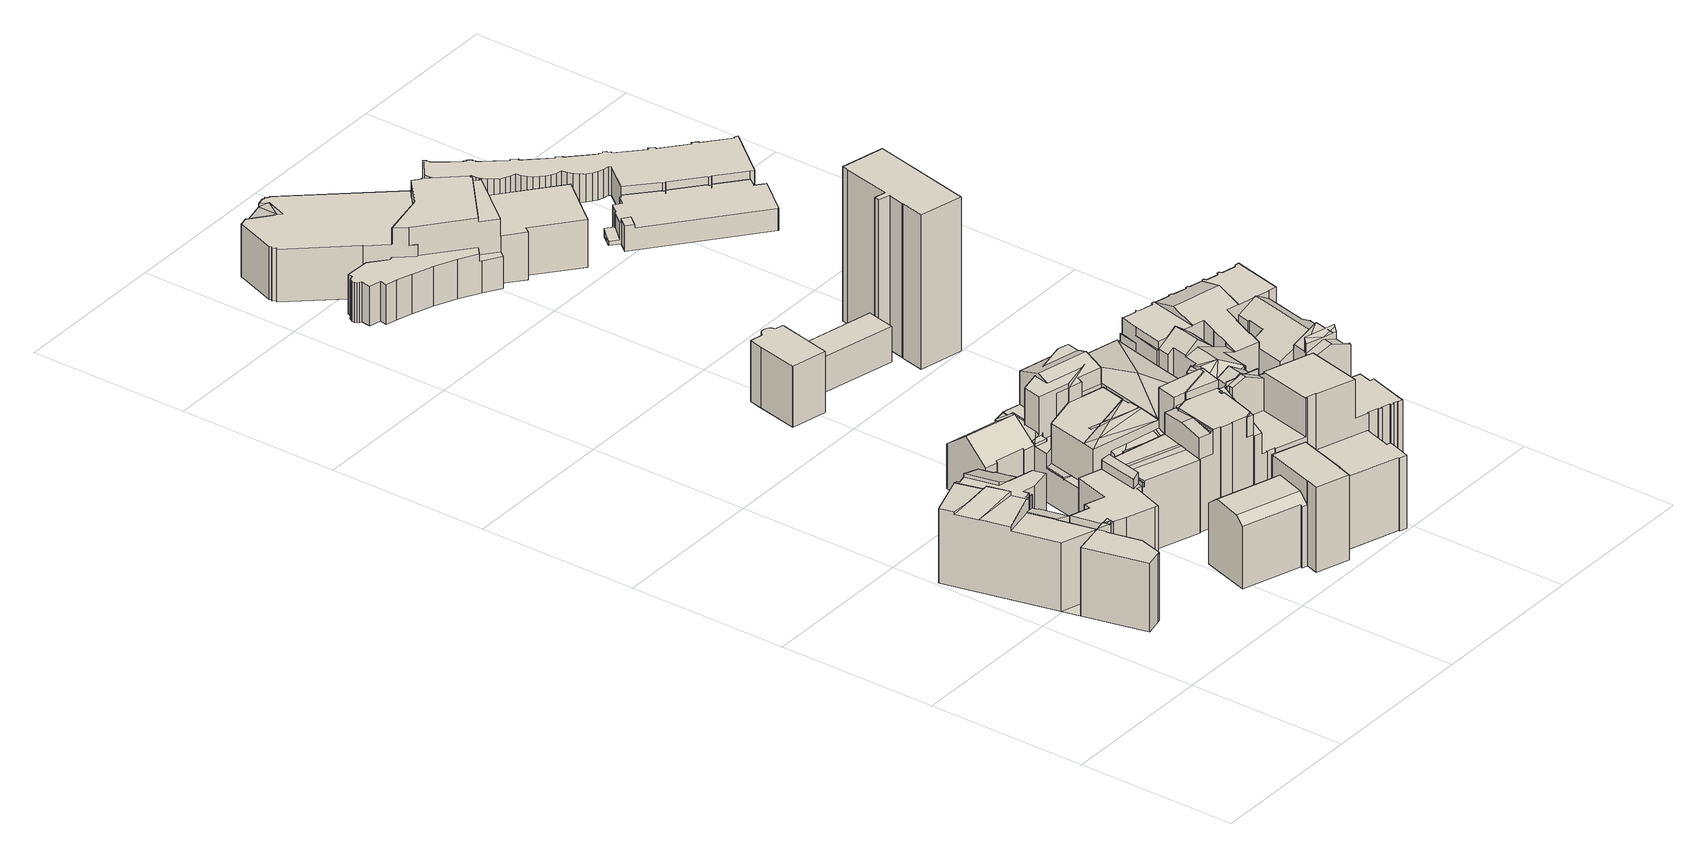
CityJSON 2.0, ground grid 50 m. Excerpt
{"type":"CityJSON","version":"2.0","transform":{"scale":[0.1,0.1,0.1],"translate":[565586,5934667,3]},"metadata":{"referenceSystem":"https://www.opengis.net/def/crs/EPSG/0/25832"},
"CityObjects":{
"building1":{"type":"Building","attributes":{"Gemeindeschluessel":"02000000","Geometrietyp2DReferenz":"3000","measuredHeight":33.61,"function":"31001_2020","roofType":"1000","storeysAboveGround":7},"address":[{"Country":"Germany","Locality":"Hamburg","ThoroughfareName":"Fehlandtstraße 42"}],"geometry":[{"type":"Solid","lod":"2","boundaries":[[[[0,1,2,3,4]],[[5,6,7,8,9]],[[10,11,12,13,14,15,16,17]],[[18,19,20]],[[21,22,23,24,25,26,27]],[[28,29,30]],[[31,32,33]],[[34,35,36]],[[37,34,36]],[[38,34,37]],[[39,40,34,38]],[[41,42,43,44,45,46]],[[44,47,45]],[[48,49,50,42,51]],[[52,53,54,55,56,57]],[[58,59,60,61]],[[62,63,64]],[[65,62,64]],[[62,66,67,63]],[[68,69,70,71,72,73]],[[74,75,76,66,62]],[[65,74,62]],[[77,78,79,80]],[[81,82,83]],[[84,85,86,87,88]],[[89,90,91]],[[92,93,94]],[[95,96,97,98]],[[99,100,101,102]],[[99,103,104,100]],[[105,106,107,108,109,110,111,109,112,113]],[[107,114,115,116,117,118]],[[119,120,121,122,123,124]],[[1,0,125]],[[1,126,2]],[[7,127,8]],[[128,9,8]],[[108,129,16,109]],[[109,16,130,110]],[[111,17,16,109]],[[109,16,15,112]],[[112,15,14,131]],[[131,14,13,132]],[[132,13,12,133]],[[133,12,11,134]],[[134,11,10,135]],[[135,10,17,111]],[[136,137,138,139]],[[19,140,141,20]],[[18,142,140,19]],[[30,143,144,28]],[[145,146,147,148]],[[148,147,149,150]],[[151,152,153,154]],[[154,153,155,156]],[[157,25,24,158]],[[158,24,23,118]],[[118,23,22,107]],[[107,22,21,129,108]],[[129,21,27,159]],[[160,161,162]],[[160,163,164]],[[29,165,143,30]],[[166,167,114,107]],[[166,107,106,168]],[[169,170,171,172]],[[50,43,42]],[[114,167,173,115]],[[115,173,174,175]],[[41,51,42]],[[176,177,178,179]],[[180,181,182,183]],[[183,182,184,185]],[[186,57,56,187]],[[188,53,52,189]],[[190,189,52,57,186]],[[191,192,189,190]],[[193,194,195,196]],[[82,197,198,83]],[[199,59,58,200]],[[201,65,64,202]],[[203,204,205,206]],[[207,208,209,210]],[[67,211,212,63]],[[60,203,213,61]],[[80,72,71,77]],[[214,69,68,205]],[[215,76,75,216]],[[217,218,219,220]],[[221,222,223,198]],[[83,198,223,224,81]],[[91,81,224,225,89]],[[124,226,227,228]],[[228,227,229,230]],[[93,231,232,94]],[[233,234,235,236]],[[236,235,237,238]],[[238,237,239,240]],[[88,87,241,242,82]],[[81,91,90,85,84]],[[81,84,88,82]],[[102,97,96,99]],[[122,95,98,123]],[[243,104,103,244]],[[127,7,6,245,142,18,20,141,246,3,2,126]],[[247,49,48,248,165,29,28,144,146,145]],[[200,58,61,213,249,250,251,252,253,254]],[[255,201,241,87,86,101,100,104,243]],[[110,130,256,5,9,128,125,0,4,257]],[[258,259,230,229]],[[217,260,70,69,214,218]],[[261,171,170,178,177,184,182,181,191,190,186,187,262,263,174,173,167,166,168,264]],[[122,121,120,119,124,228,230,259,265,233,236,238,240,193,196,180,183,185,176,179,169,172,113,112,131,132,133,134,135,111,110,257,136,139,151,154,156,266,267,247,145,148,150,157,158,118,117,116,115,175,268,269,270,253,252,271,260,217,220,207,210,215,216,255,243,244]],[[272,138,137,246,141,140,142,245,273,149,147,146,144,143,165,248,163,160,162]],[[267,266,274,275,46,45,47]],[[169,179,178,170]],[[247,267,47,44,43,50,49]],[[269,268,263,262]],[[176,185,184,177]],[[270,269,262,187,56,55]],[[253,270,55,54,276,277,254]],[[255,216,75,74,65,201]],[[215,210,209,211,67,66,76]],[[90,89,225,226,124,123,98,97,102,101,86,85]],[[231,93,92,265,259,258]],[[122,244,103,99,96,95]],[[233,265,92,94,232,234]],[[260,271,78,77,71,70]],[[278,73,72,80,79,279]],[[271,252,251,279,79,78]],[[206,205,68,73,278,250,249]],[[208,207,220,219]],[[64,63,212,204,203,60,59,199,202]],[[193,240,239,222,221,194]],[[276,54,53,188,197,82,242]],[[180,196,195,192,191,181]],[[268,175,174,263]],[[113,172,171,261,40,39]],[[261,264,35,34,40]],[[105,113,39,38,33,32]],[[31,33,38,37,36]],[[32,31,36,35,264,168,106,105]],[[248,48,51,41,46,275,164,163]],[[280,272,162,161]],[[274,266,156,155]],[[157,150,149,273,26,25]],[[151,139,138,272,280,152]],[[256,159,27,26,273,245,6,5]],[[136,257,4,3,246,137]],[[258,229,227,226,225,224,223,222,239,237,235,234,232,231]],[[278,279,251,250]],[[206,249,213,203]],[[208,219,218,214,205,204,212,211,209]],[[200,254,277,202,199]],[[276,242,241,201,202,277]],[[195,194,221,198,197,188,189,192]],[[274,155,153,152,280,161,160,164,275]],[[256,130,16,129,159]],[[125,128,8,127,126,1]]]]}]},
"building2":{"type":"Building","attributes":{"Gemeindeschluessel":"02100108","Geometrietyp2DReferenz":"3000","measuredHeight":20.36,"function":"31001_2010","roofType":"3100","storeysAboveGround":3},"address":[{"Country":"Germany","Locality":"Hamburg","ThoroughfareName":"Esplanade","ThoroughfareNumber":"15"}],"geometry":[{"type":"Solid","lod":"2","boundaries":[[[[281,282,283,284,285,286,287,288]],[[286,289,290,287]],[[291,285,284,292]],[[292,284,283,293]],[[293,283,282,294]],[[294,282,281,295]],[[295,281,288,296]],[[297,290,289,298]],[[298,289,286,285,291]],[[296,288,287,290,297]],[[296,297,298,291,292,293,294,295]]]]}]},
"building3":{"type":"Building","attributes":{"Gemeindeschluessel":"02100108","Geometrietyp2DReferenz":"3000","measuredHeight":17.46,"function":"31001_2010","roofType":"3200","storeysAboveGround":3},"address":[{"Country":"Germany","Locality":"Hamburg","ThoroughfareName":"Esplanade","ThoroughfareNumber":"14"}],"geometry":[{"type":"Solid","lod":"2","boundaries":[[[[299,300,301,302,303,304]],[[305,306,307,308,309,310,311,312,313,314]],[[315,316,317,318,319,320,321,322]],[[321,320,323,324]],[[323,325,324]],[[319,326,327,325,323,320]],[[328,329,330,331]],[[332,300,299,333]],[[334,311,310,335]],[[335,310,309,336]],[[336,309,308,337]],[[337,308,307,338]],[[338,307,306,339]],[[303,305,314,304]],[[340,318,317,341]],[[341,317,316,342]],[[312,315,322,313]],[[326,331,330,327]],[[343,329,328,344]],[[333,299,304,314,313,322,321,324,345]],[[340,341,342,334,335,336,337,338,339,346,347,348,332,333,345,343,344]],[[340,344,328,331,326,319,318]],[[343,345,324,325,327,330,329]],[[349,348,347,350]],[[334,342,316,315,312,311]],[[332,348,349,301,300]],[[347,346,303,302,350]],[[346,339,306,305,303]],[[349,350,302,301]]]]}]},
"building4":{"type":"Building","attributes":{"Gemeindeschluessel":"02100108","Geometrietyp2DReferenz":"3000","measuredHeight":27.05,"function":"31001_2010","roofType":"1000","storeysAboveGround":6},"address":[{"Country":"Germany","Locality":"Hamburg","ThoroughfareName":"Fehlandtstraße","ThoroughfareNumber":"3"}],"geometry":[{"type":"Solid","lod":"2","boundaries":[[[[351,352,353,354,355,356]],[[354,357,358,355]],[[357,359,360,358]],[[361,362,363,364,365,366,367,368,369]],[[370,352,351,371]],[[371,351,356,372]],[[373,374,375,376]],[[364,377,378,365]],[[379,363,362,380]],[[380,362,361,381]],[[382,369,368,383]],[[383,368,367,384]],[[384,367,366,385]],[[382,383,384,385,386,373,376,387,370,371,372,388,379,380,381]],[[388,372,356,355,358,360]],[[379,388,360,359,389,377,364,363]],[[389,359,357,354,353,390]],[[382,381,361,369]],[[386,385,366,365,378,391]],[[374,373,386,391]],[[392,387,376,375]],[[370,387,392,390,353,352]],[[392,375,374,391,378,377,389,390]]]]}]},
"building5":{"type":"Building","attributes":{"Gemeindeschluessel":"02000000","Geometrietyp2DReferenz":"3000","measuredHeight":30.71,"function":"31001_2071","roofType":"3100","storeysAboveGround":8},"address":[{"Country":"Germany","Locality":"Hamburg","ThoroughfareName":"Esplanade 12"}],"geometry":[{"type":"Solid","lod":"2","boundaries":[[[[393,394,395,396,397]],[[398,396,395,399,400,401,402,403]],[[393,397,180,196]],[[404,405,406,407]],[[405,408,406]],[[405,409,410,408]],[[410,411,412,413,408]],[[414,415,405,404]],[[414,404,416]],[[417,418,409,405]],[[415,419,420,417,405]],[[416,404,421]],[[193,394,393,196]],[[407,402,401,404]],[[404,401,400,421]],[[220,422,423,411,207]],[[411,423,424,412]],[[215,420,419,216]],[[425,426,271,427,413,412,424]],[[428,403,402,407,406,408,413,427]],[[217,220,207,210,215,216,429,430,193,196,180,431,428,427,271,260]],[[398,403,428,431]],[[210,207,411,410,409,418]],[[429,216,419,415,414,416]],[[397,396,398,431,180]],[[217,260,432,433,434]],[[215,210,418,417,420]],[[432,260,271,426]],[[422,220,217,434]],[[430,429,416,421,400,399]],[[193,430,399,395,394]],[[433,432,426,425]],[[433,425,424,423,422,434]]]]}]},
"building6":{"type":"Building","attributes":{"Gemeindeschluessel":"02100108","Geometrietyp2DReferenz":"3000","measuredHeight":33.41,"function":"31001_2070","roofType":"1000","storeysAboveGround":6},"address":[{"Country":"Germany","Locality":"Hamburg","ThoroughfareName":"Fehlandtstraße","ThoroughfareNumber":"26"}],"geometry":[{"type":"Solid","lod":"2","boundaries":[[[[435,436,437,438,439]],[[437,440,441,442,443,444,438]],[[436,445,446,447,448,449,450,451,452,453,454,455,456,457,458,440]],[[459,460,461,462]],[[463,464,465,466]],[[430,444,443,429]],[[466,442,441,463]],[[435,445,436]],[[120,455,454,119]],[[119,454,453,228]],[[228,453,452,230]],[[230,452,451,259]],[[259,451,450,265]],[[265,450,449,233]],[[233,449,448,236]],[[236,448,447,238]],[[238,447,446,240]],[[457,459,462,458]],[[243,467,468,244]],[[244,468,469,121]],[[120,119,228,230,259,265,233,236,238,240,193,430,429,255,243,244,121]],[[470,456,455,120,121,469]],[[243,255,465,464,461,460,471,467]],[[471,460,459,457,456,470]],[[441,440,458,462,461,464,463]],[[255,429,443,442,466,465]],[[193,240,446,445,435,439]],[[436,440,437]],[[430,193,439,438,444]],[[471,470,469,468,467]]]]}]},
"building7":{"type":"Building","attributes":{"Gemeindeschluessel":"02100108","Geometrietyp2DReferenz":"3000","measuredHeight":19.35,"function":"31001_2010","roofType":"1000","storeysAboveGround":4},"address":[{"Country":"Germany","Locality":"Hamburg","ThoroughfareName":"Esplanade","ThoroughfareNumber":"37"}],"geometry":[{"type":"Solid","lod":"2","boundaries":[[[[472,473,474,475,476,477,478,479,480,481,482,483,484,485,486,487,488,489,490]],[[491,492,493,494,495,496,497,498,499,500,501,502,503,504,505,506,507,508,509]],[[508,473,472,509]],[[491,490,489,492]],[[492,489,488,493]],[[493,488,487,494]],[[494,487,486,495]],[[495,486,485,496]],[[496,485,484,497]],[[497,484,483,498]],[[498,483,482,499]],[[499,482,481,500]],[[500,481,480,501]],[[501,480,479,502]],[[502,479,478,503]],[[503,478,477,504]],[[504,477,476,505]],[[505,476,475,506]],[[506,475,474,507]],[[507,474,473,508]],[[491,509,472,490]]]]}]},
"building8":{"type":"Building","attributes":{"Gemeindeschluessel":"02100108","Geometrietyp2DReferenz":"3000","measuredHeight":25.97,"function":"31001_2070","roofType":"3500","storeysAboveGround":8},"address":[{"Country":"Germany","Locality":"Hamburg","ThoroughfareName":"Esplanade","ThoroughfareNumber":"11"}],"geometry":[{"type":"Solid","lod":"2","boundaries":[[[[510,511,512,513,514]],[[512,515,516]],[[517,515,512,511]],[[518,510,514,519]],[[520,517,511,510,518]],[[520,518,519,521,522,523]],[[524,521,519,514,513]],[[525,522,521,524]],[[516,515,523,522,525]],[[520,523,515,517]],[[516,525,524,513,512]]]]}]},
"building9":{"type":"Building","attributes":{"Gemeindeschluessel":"02100108","Geometrietyp2DReferenz":"3000","measuredHeight":11.26,"function":"31001_2010","roofType":"1000","storeysAboveGround":3},"address":[{"Country":"Germany","Locality":"Hamburg","ThoroughfareName":"Esplanade"}],"geometry":[{"type":"Solid","lod":"2","boundaries":[[[[526,527,528,529,530,531]],[[532,533,534,535,536,537]],[[534,529,528,535]],[[535,528,527,536]],[[536,527,526,537]],[[532,531,530,533]],[[533,530,529,534]],[[532,537,526,531]]]]}]},
"building10":{"type":"Building","attributes":{"name":"Euro-Business-College","Gemeindeschluessel":"02100108","Geometrietyp2DReferenz":"3000","measuredHeight":34.78,"function":"31001_2010","roofType":"3100","storeysAboveGround":5},"address":[{"Country":"Germany","Locality":"Hamburg","ThoroughfareName":"Fehlandtstraße","ThoroughfareNumber":"6"}],"geometry":[{"type":"Solid","lod":"2","boundaries":[[[[538,539,540,541]],[[541,540,542,543]],[[543,542,544,545]],[[545,544,546,547]],[[547,546,548,549]],[[549,548,550,551]],[[551,550,552,553]],[[554,555,556]],[[557,558,559,560]],[[561,562,563,564]],[[564,563,565,566]],[[566,565,567,568]],[[569,570,571,572,573,92,574]],[[575,576,577,578,579,580,581]],[[579,582,583,584,585,586,587,588,589,590]],[[591,592,593]],[[588,594,595,596,597,598,599]],[[600,601,592]],[[591,602,600,592]],[[600,603,604,605,601]],[[606,607,583,578,577]],[[608,609,610]],[[586,611,612,613,614,595,594]],[[615,616,617,618,619,620,621,622,623,624,625,626,627,628,629,630]],[[631,632,633]],[[634,607,635]],[[636,634,635]],[[637,638,639,640,641,642]],[[643,644,645]],[[643,646,647,648,644]],[[649,650,651,652,653]],[[651,654,652]],[[651,655,656,657,658,659,654]],[[660,661,662,663,638,637]],[[664,646,643]],[[650,655,651]],[[665,666,667,668]],[[669,670,671,672]],[[560,673,674,675,557]],[[676,574,92,677]],[[677,92,573,678]],[[678,573,572,679]],[[679,572,571,680]],[[681,570,569,682]],[[683,684,685,686]],[[687,688,689,690]],[[592,691,593]],[[692,575,581,693]],[[599,589,588]],[[586,585,611]],[[607,584,583]],[[579,590,580]],[[694,598,597,695]],[[604,696,605]],[[697,608,610,698]],[[699,627,626,700]],[[700,626,625,701]],[[701,625,624,702]],[[702,624,623,703]],[[703,623,622,704]],[[704,622,621,705]],[[615,630,706]],[[707,708,709,710]],[[710,709,711,712]],[[712,711,713,714]],[[715,716,717,718]],[[613,719,614]],[[720,633,632,721]],[[667,722,723,668]],[[724,607,634,725]],[[725,634,636,726]],[[727,642,728,729,730]],[[731,732,733,734]],[[734,733,735,736]],[[736,735,737,738]],[[738,737,739,740]],[[740,739,741,742]],[[742,741,743,744]],[[744,743,745,746]],[[747,748,749,750]],[[750,749,751,752]],[[752,751,753,754]],[[754,753,755,756]],[[756,755,757,758]],[[758,757,759,760]],[[760,759,761,762]],[[763,727,642,641,764]],[[653,648,647,649]],[[765,659,658]],[[675,661,660,558,557]],[[669,766,767,670]],[[768,769,770,771]],[[771,770,539,538]],[[772,773,774,775]],[[776,777,778,779]],[[780,781,782,783]],[[784,785,786,787]],[[665,788,789,666]],[[671,790,791,672]],[[792,793,794,795]],[[796,797,798,799]],[[800,801,799,802]],[[803,804,805,806]],[[807,674,673,808]],[[809,810,811,812]],[[813,814,815,816]],[[817,765,658,818,819,820,821,822,823,767,766,824,825,826,827,828,796,799,801]],[[656,829,830,831,811,810,832,833,834,835,836,837,554,556,822,821,820,819,818]],[[838,839,840,841,842,843,844,845,846,847,848]],[[849,850,746,745,730,729,851,708,707]],[[852,853,854,855,856,857,555,554,837,836,835]],[[646,664,663,662,858,859,860,861,862,863,864,865,830,829,656,655,650,649,647]],[[640,639,645,644,648,653,652,654,659,765,866,867,868,869,870,871,872]],[[873,874,875,696,604,603,838,848,876,877,878,879,880,881,882]],[[725,726,883,763,764,884,885,886,887,800,802,888,715,718,778,777,889,724]],[[816,890,856,855,854,853,852,891,892,893,809,812,894,865,864,863,862,861,860,859,858,895,807,808,896,897,898,803,806,899,561,564,566,568,900,731,734,736,738,740,742,744,746,850,849,707,710,712,714,901,687,690,902,683,686,903,676,677,678,679,680,904,905,906,907,908,692,693,909,910,694,695,911,912,913,914,915,916,917,881,880,879,878,877,876,848,847,846,845,844,918,919,772,775,920,921,922,923,699,700,701,702,703,704,705,924,925,926,747,750,752,754,756,758,760,762,927,928,768,771,538,541,543,545,547,549,551,553,929,813],[930,931,792,795,932,933,934,935,936,937],[938,939,940,941,942,943,944,872,871,870,869,868,867,866],[945,946,947,948,949,950,951,784,787],[952,953,954,955,956,957,776,779]],[[958,614,719,959,960,600,602,961]],[[962,963,697,698,720,721,964,965,774,773]],[[713,711,709,708,851,729,728,966,967,968,969]],[[960,717,716,780,783,970,971,972,973,600]],[[789,788,786,785,782,781,798,797,794,793,791,790,974,975,976,977,978,979]],[[977,976,975,980,981,761,759,757,755,753,751,749,748,982,983,984,978]],[[888,802,799,798,781,780,716,715]],[[745,743,741,739,737,735,733,732,985,567,565,563,562,986,805,804,987,988,559,558,989,727,730]],[[914,913,912,602,591,593,691,990,915]],[[581,580,590,589,599,598,694,910,909,693]],[[597,596,961,602,912,911,695]],[[919,918,844,843,991,963,962,773,772]],[[967,966,728,642,727,763,883,726,636,635,968]],[[953,952,779,778,718,717,960,959,954]],[[949,948,947,992,993,971]],[[970,783,782,785,784,951,950,949,971]],[[946,945,787,786,788,665,668,723,992,947]],[[981,980,994,769,768,928,927,762,761]],[[640,872,944,943,942,885,884,764,641]],[[939,938,866,765,817,801,800,887,940]],[[797,796,828,827,934,933,932,795,794]],[[827,826,825,824,937,936,935,934]],[[931,930,937,824,766,669,672,791,793,792]],[[809,893,892,833,832,810]],[[942,941,940,887,886,885]],[[774,965,964,921,920,775]],[[834,833,892,891,852,835]],[[894,812,811,831,830,865]],[[899,806,805,986,562,561]],[[987,804,803,898,897,988]],[[897,896,808,673,560,559,988]],[[890,816,815,995,857,856]],[[996,814,813,929,553,552]],[[822,556,997,823]],[[661,675,674,807,895,858,662]],[[670,767,823,998,974,790,671]],[[974,998,999,994,980,975]],[[657,656,818,658]],[[638,663,664,643,645,639]],[[989,558,660,637,642,727]],[[900,568,567,985,732,731]],[[982,748,747,926,925,983]],[[979,978,984,620,619,618]],[[922,921,964,721,632]],[[969,968,635,607,606,1000,1001]],[[666,789,979,618,617,722,667]],[[620,984,983,925,924,705,621]],[[627,699,923,922,632,631,628]],[[611,889,777,776,957,956,612]],[[956,955,954,959,719,613,612]],[[972,971,1002,841,840]],[[610,609,629,628,631,633,720,698]],[[1003,617,616,615]],[[991,706,630,629,609,608,697,963]],[[601,605,1004,592]],[[587,586,594,588]],[[595,614,958,961,596]],[[607,724,889,611,585,584]],[[1005,1000,606,577,576,1006]],[[578,583,582,579]],[[1007,1008,882,881,917,916]],[[990,1007,916,915]],[[901,714,713,969,1001,688,687]],[[1009,1006,576,575,692,908,907]],[[902,690,689,1010,684,683]],[[1011,1009,907,906,905,1012]],[[903,686,685,682,569,574,676]],[[570,681,1012,905,904,680,571]],[[823,997,556,555,857,995,815,814,996,552,550,548,546,544,542,540,539,770,769,994,999,998]],[[971,993,992,723,722,617,1003,1013,1002]],[[843,842,841,1002,1013,1003,615,706,991]],[[600,973,972,840,839,838,603]],[[1004,605,696,875,874]],[[1004,874,873,882,1008,1007,990]],[[691,592,1004,990]],[[685,684,1010,689,688,1001,1000,1005,1006,1009,1011,1012,681,682]]]]}]},
"building11":{"type":"Building","attributes":{"Gemeindeschluessel":"02100108","Geometrietyp2DReferenz":"3000","measuredHeight":21.91,"function":"31001_2090","roofType":"1000","storeysAboveGround":3},"address":[{"Country":"Germany","Locality":"Hamburg","ThoroughfareName":"Dammtordamm","ThoroughfareNumber":"1"}],"geometry":[{"type":"Solid","lod":"2","boundaries":[[[[1014,1015,1016]],[[1017,1018,1014]],[[1019,1020,1021]],[[1022,1023,1024,1025,1026,1027]],[[1028,1029,1030,1031,1032]],[[1033,1034,1035,1036]],[[1037,1038,1039,1040]],[[1040,1039,1041,1042]],[[1042,1041,1043,1044]],[[1016,1045,1014]],[[1046,1047,1048,1049]],[[1049,1048,1038,1037]],[[1050,1051,1052,1053]],[[1053,1052,1054,1055]],[[1055,1054,1056,1057]],[[1057,1056,1058,1059]],[[1059,1058,1060,1061]],[[1032,1062,1063,1028]],[[1064,1065,1066,1067]],[[1067,1066,1068,1069]],[[1069,1068,1070,1071]],[[1071,1070,1051,1050]],[[1072,1073,1074,1075]],[[1075,1074,1076,1077]],[[1077,1076,1078,1079]],[[1079,1078,1080,1081]],[[1082,1018,1083]],[[1083,1018,1017,1084]],[[1084,1017,1014]],[[1082,1085,1086]],[[1087,1088,1089,1090]],[[1090,1089,1091,1092]],[[1092,1091,1093,1094]],[[1094,1093,1095,1096]],[[1097,1098,1099,1100]],[[1028,1063,1101,1029]],[[1102,1103,1104,1105]],[[1106,1020,1019,1107]],[[1026,1108,1109,1027]],[[1105,1104,1110,1111]],[[1036,1024,1023,1112,1033]],[[1112,1023,1022,1113]],[[1033,1112,1114,1034]],[[1115,1116,1117,1118]],[[1118,1117,1119,1120]],[[1120,1119,1121,1122]],[[1122,1121,1123,1124]],[[1125,1126,1127,1128]],[[1128,1127,1129,1130]],[[1130,1129,1131,1132]],[[1132,1131,1133,1134]],[[1109,1108,1135,1136,1137,1138,1110,1104,1103,1139]],[[1140,1133,1131,1129,1127,1126,1123,1121,1119,1117,1116,1141]],[[1044,1043,1045,1016,1015,1086,1085,1142,1143]],[[1144,1145,1113,1022,1027,1109,1139,1021,1020,1106,1146,1147]],[[1148,1149,1102,1105,1111,1095,1093,1091,1089,1088,1142,1085,1082,1083,1084,1014,1045,1043,1041,1039,1038,1048,1047]],[[1150,1151,1152,1153,1154,1155,1097,1100,1072,1075,1077,1079,1081,1064,1067,1069,1071,1050,1053,1055,1057,1059,1061,1156,1157,1046,1049,1037,1040,1042,1044,1143,1087,1090,1092,1094,1096,1158,1159,1115,1118,1120,1122,1124,1125,1128,1130,1132,1134,1160,1161,1162,1163]],[[1080,1078,1076,1074,1073,1099,1098,1164,1146,1106,1107,1101,1063,1062,1060,1058,1056,1054,1052,1051,1070,1068,1066,1065]],[[1165,1166,1144,1147,1167]],[[1168,1169,1170,1171,1114,1112,1113,1145,1172]],[[1158,1096,1095,1111]],[[1101,1107,1019,1021,1139,1103,1102,1149,1030,1029]],[[1165,1167,1164,1098,1097,1155]],[[1140,1141,1137,1136]],[[1160,1134,1133,1140,1136,1135]],[[1115,1159,1138,1137,1141,1116]],[[1171,1170,1150,1163]],[[1114,1171,1163,1162,1035,1034]],[[1125,1124,1123,1126]],[[1154,1153,1172,1145,1144,1166]],[[1168,1172,1153,1152]],[[1169,1168,1152,1151]],[[1170,1169,1151,1150]],[[1162,1161,1025,1024,1036,1035]],[[1166,1165,1155,1154]],[[1161,1160,1135,1108,1026,1025]],[[1167,1147,1146,1164]],[[1087,1143,1142,1088]],[[1157,1156,1031,1030,1149,1148]],[[1159,1158,1111,1110,1138]],[[1099,1073,1072,1100]],[[1080,1065,1064,1081]],[[1156,1061,1060,1062,1032,1031]],[[1046,1157,1148,1047]],[[1018,1082,1086,1015,1014]]]]}]},
"building12":{"type":"Building","attributes":{"Gemeindeschluessel":"02100108","Geometrietyp2DReferenz":"3000","measuredHeight":49,"function":"31001_2010","roofType":"1000","storeysAboveGround":14},"address":[{"Country":"Germany","Locality":"Hamburg","ThoroughfareName":"Esplanade","ThoroughfareNumber":"39"}],"geometry":[{"type":"Solid","lod":"2","boundaries":[[[[1173,1174,1175,1176]],[[1176,1175,1177,1178]],[[1179,1180,1174,1173]],[[1181,1182,1183,1184]],[[1184,1183,1185,1186]],[[1187,1188,1189,1190]],[[1186,1185,1180,1179]],[[1191,1177,1175,1174,1180,1185,1183,1182,1192,1189,1188]],[[1193,1187,1190,1194,1181,1184,1186,1179,1173,1176,1178]],[[1187,1193,1191,1188]],[[1181,1194,1192,1182]],[[1194,1190,1189,1192]],[[1193,1178,1177,1191]]]]}]},
"building13":{"type":"Building","attributes":{"Gemeindeschluessel":"02100108","Geometrietyp2DReferenz":"3000","measuredHeight":8.14,"function":"31001_2420","roofType":"1000","storeysAboveGround":1},"address":[{"Country":"Germany","Locality":"Hamburg","ThoroughfareName":"Dammtordamm","ThoroughfareNumber":"1a"}],"geometry":[{"type":"Solid","lod":"2","boundaries":[[[[1195,1196,1197,1198,1199]],[[1200,1201,1202,1203]],[[1204,1199,1198,1205]],[[1205,1198,1197,1206]],[[1207,1202,1201,1208]],[[1208,1201,1200,1209]],[[1210,1211,1212,1213]],[[1195,1214,1215,1196]],[[1216,1217,1218,1219]],[[1220,1221,1222,1223]],[[1224,1225,1226,1227]],[[1227,1226,1228,1229]],[[1229,1228,1230,1231]],[[1231,1230,1232,1233]],[[1233,1232,1234,1235]],[[1235,1234,1236,1237]],[[1237,1236,1238,1239]],[[1239,1238,1240,1241]],[[1241,1240,1242,1243]],[[1243,1242,1244,1245]],[[1245,1244,1246,1247]],[[1247,1246,1248,1249]],[[1222,1221,1248,1246,1244,1242,1240,1238,1236,1234,1232,1230,1228,1226,1225,1250,1218,1217,1251,1215,1214,1207,1208,1209,1212,1211]],[[1210,1213,1252,1253,1204,1205,1206,1254,1216,1219,1255,1224,1227,1229,1231,1233,1235,1237,1239,1241,1243,1245,1247,1249,1220,1223]],[[1210,1223,1222,1211]],[[1220,1249,1248,1221]],[[1224,1255,1250,1225]],[[1255,1219,1218,1250]],[[1216,1254,1251,1217]],[[1252,1213,1212,1209,1200,1203]],[[1253,1252,1203,1202,1207]],[[1204,1253,1207,1214,1195,1199]],[[1254,1206,1197,1196,1215,1251]]]]}]},
"building14":{"type":"Building","attributes":{"Gemeindeschluessel":"02300312","Geometrietyp2DReferenz":"3000","measuredHeight":9,"function":"31001_2050","roofType":"1000","storeysAboveGround":1},"address":[{"Country":"Germany","Locality":"Hamburg","ThoroughfareName":"Alsterglacis","ThoroughfareNumber":"20"}],"geometry":[{"type":"Solid","lod":"2","boundaries":[[[[1256,1257,1258,1259,1260,1261,1262,1263,1264,1265,1266,1267,1268,1269,1270,1271,1272,1273,1274,1275,1276,1277,1278,1279,1280,1281,1282,1283,1284,1285,1286,1287,1288,1289,1290,1291,1292,1293,1294,1295,1296,1297,1298,1299,1300,1301,1302,1303,1304,1305,1306,1307,1308,1309,1310,1311,1312,1313,1314,1315,1316,1317,1318,1319,1320,1321,1322,1323,1324,1325,1326,1327,1328,1329,1330,1331,1332,1333,1334,1335,1336,1337,1338,1339,1340,1341,1342]],[[1343,1344,1345,1346,1347,1348,1349,1350,1351,1352,1353,1354,1355,1356,1357,1358,1359,1360,1361,1362,1363,1364,1365,1366,1367,1368,1369,1370,1371,1372,1373,1374,1375,1376,1377,1378,1379,1380,1381,1382,1383,1384,1385,1386,1387,1388,1389,1390,1391,1392,1393,1394,1395,1396,1397,1398,1399,1400,1401,1402,1403,1404,1405,1406,1407,1408,1409,1410,1411,1412,1413,1414,1415,1416,1417,1418,1419,1420,1421,1422,1423,1424,1425,1426,1427,1428,1429]],[[1429,1428,1257,1256]],[[1428,1427,1258,1257]],[[1427,1426,1259,1258]],[[1426,1425,1260,1259]],[[1425,1424,1261,1260]],[[1424,1423,1262,1261]],[[1423,1422,1263,1262]],[[1422,1421,1264,1263]],[[1421,1420,1265,1264]],[[1420,1419,1266,1265]],[[1419,1418,1267,1266]],[[1418,1417,1268,1267]],[[1417,1416,1269,1268]],[[1416,1415,1270,1269]],[[1415,1414,1271,1270]],[[1414,1413,1272,1271]],[[1413,1412,1273,1272]],[[1412,1411,1274,1273]],[[1411,1410,1275,1274]],[[1410,1409,1276,1275]],[[1409,1408,1277,1276]],[[1408,1407,1278,1277]],[[1407,1406,1279,1278]],[[1406,1405,1280,1279]],[[1405,1404,1281,1280]],[[1404,1403,1282,1281]],[[1403,1402,1283,1282]],[[1402,1401,1284,1283]],[[1401,1400,1285,1284]],[[1400,1399,1286,1285]],[[1399,1398,1287,1286]],[[1398,1397,1288,1287]],[[1397,1396,1289,1288]],[[1396,1395,1290,1289]],[[1395,1394,1291,1290]],[[1394,1393,1292,1291]],[[1393,1392,1293,1292]],[[1392,1391,1294,1293]],[[1391,1390,1295,1294]],[[1390,1389,1296,1295]],[[1389,1388,1297,1296]],[[1388,1387,1298,1297]],[[1387,1386,1299,1298]],[[1386,1385,1300,1299]],[[1385,1384,1301,1300]],[[1384,1383,1302,1301]],[[1383,1382,1303,1302]],[[1382,1381,1304,1303]],[[1381,1380,1305,1304]],[[1380,1379,1306,1305]],[[1379,1378,1307,1306]],[[1378,1377,1308,1307]],[[1377,1376,1309,1308]],[[1376,1375,1310,1309]],[[1375,1374,1311,1310]],[[1374,1373,1312,1311]],[[1373,1372,1313,1312]],[[1372,1371,1314,1313]],[[1371,1370,1315,1314]],[[1370,1369,1316,1315]],[[1369,1368,1317,1316]],[[1368,1367,1318,1317]],[[1367,1366,1319,1318]],[[1366,1365,1320,1319]],[[1365,1364,1321,1320]],[[1364,1363,1322,1321]],[[1363,1362,1323,1322]],[[1362,1361,1324,1323]],[[1361,1360,1325,1324]],[[1360,1359,1326,1325]],[[1359,1358,1327,1326]],[[1358,1357,1328,1327]],[[1357,1356,1329,1328]],[[1356,1355,1330,1329]],[[1355,1354,1331,1330]],[[1354,1353,1332,1331]],[[1353,1352,1333,1332]],[[1352,1351,1334,1333]],[[1351,1350,1335,1334]],[[1350,1349,1336,1335]],[[1349,1348,1337,1336]],[[1348,1347,1338,1337]],[[1347,1346,1339,1338]],[[1346,1345,1340,1339]],[[1345,1344,1341,1340]],[[1344,1343,1342,1341]],[[1343,1429,1256,1342]]]]}]}
},
"vertices":[
[10,801,248],[51,791,257],[121,775,273],[100,866,273],[0,845,248],[47,640,243],[147,660,273],[137,705,273],[44,726,248],[27,730,243],[138,242,229],[193,254,229],[199,256,229],[219,327,229],[196,431,229],[199,432,229],[193,459,229],[93,439,229],[122,772,12],[130,773,12],[121,775,12],[167,576,231],[208,562,225],[207,564,225],[188,650,225],[183,649,226],[180,666,226],[147,660,232],[182,678,29],[219,686,29],[179,695,29],[228,466,230],[194,459,230],[233,446,230],[251,456,229],[255,471,228],[228,466,228],[231,456,229],[233,446,228],[238,444,228],[249,448,228],[279,739,36],[288,737,40],[296,735,43],[301,754,46],[266,802,37],[265,802,36],[314,812,46],[288,699,40],[288,700,40],[296,735,40],[279,739,40],[449,510,261],[476,627,261],[450,633,256],[450,632,256],[449,632,255],[420,504,255],[471,724,119],[499,730,119],[528,860,119],[500,854,119],[540,710,248],[499,730,245],[490,691,245],[714,639,245],[739,777,245],[740,778,245],[642,885,306],[778,915,306],[799,1004,306],[762,1012,306],[552,966,306],[539,908,306],[730,709,248],[740,752,246],[734,754,246],[762,1012,186],[631,1041,186],[572,1055,186],[552,966,186],[737,567,117],[700,576,117],[696,559,117],[737,567,348],[852,590,348],[856,606,348],[715,639,348],[700,576,348],[841,543,103],[852,590,103],[737,567,103],[791,379,256],[795,392,256],[770,386,256],[866,537,109],[880,596,109],[852,590,96],[841,543,96],[880,596,93],[858,606,105],[856,606,106],[852,590,93],[881,599,101],[881,600,105],[194,459,12],[228,466,12],[208,562,12],[167,576,12],[193,459,12],[80,495,12],[93,439,12],[199,432,12],[238,444,12],[272,542,12],[277,563,12],[237,576,12],[231,560,12],[207,564,12],[837,517,12],[842,533,12],[864,527,12],[866,537,12],[841,543,12],[835,518,12],[10,801,241],[121,775,285],[137,705,285],[27,730,241],[167,576,229],[80,495,229],[196,431,12],[219,327,12],[199,256,12],[193,254,12],[138,242,12],[114,869,12],[114,869,268],[116,860,268],[116,860,12],[130,773,268],[121,775,268],[122,772,268],[179,695,268],[182,678,268],[161,674,12],[161,674,268],[163,663,268],[163,663,12],[179,667,268],[179,667,12],[234,886,12],[234,886,240],[244,842,240],[244,842,12],[255,845,235],[255,845,12],[183,649,12],[188,650,12],[147,660,229],[193,759,268],[164,765,279],[164,765,268],[279,739,268],[279,739,235],[219,686,268],[208,562,226],[272,542,226],[228,466,226],[292,435,12],[292,435,226],[254,449,226],[254,449,12],[277,563,226],[285,560,226],[285,560,12],[389,399,12],[389,399,226],[380,403,226],[380,403,12],[441,489,12],[441,489,226],[442,493,226],[442,493,12],[426,499,226],[426,499,12],[420,504,226],[449,632,226],[476,627,245],[449,510,245],[449,510,226],[444,487,226],[444,487,245],[620,433,12],[620,433,245],[619,430,245],[619,430,12],[700,576,245],[696,559,245],[499,730,118],[471,724,113],[714,639,118],[490,691,118],[528,860,165],[528,860,246],[642,885,246],[642,885,165],[685,874,12],[685,874,246],[758,857,246],[758,857,12],[740,778,246],[499,730,246],[500,854,165],[778,915,246],[734,754,12],[740,752,12],[768,871,12],[768,871,246],[689,890,246],[689,890,12],[664,419,245],[664,419,322],[696,559,322],[737,567,322],[841,543,322],[835,518,322],[828,520,322],[828,520,12],[824,510,322],[824,510,12],[795,392,322],[770,386,322],[723,401,12],[723,401,322],[722,398,322],[722,398,12],[686,409,322],[686,409,12],[687,412,322],[687,412,12],[715,639,118],[700,576,113],[881,600,12],[881,599,12],[147,660,268],[100,866,268],[288,700,12],[288,699,268],[514,914,165],[514,914,173],[546,1060,173],[546,1060,12],[453,644,12],[453,644,114],[714,639,12],[47,640,229],[0,845,12],[833,507,322],[833,507,12],[799,1004,12],[249,448,226],[376,655,226],[340,542,226],[255,471,226],[791,379,12],[264,801,12],[314,812,12],[340,542,12],[376,655,12],[450,632,12],[631,1041,12],[142,866,268],[180,666,268],[264,801,235],[265,802,235],[450,633,113],[451,635,113],[539,908,185],[572,1055,185],[142,866,279],
[382,933,167],[383,937,171],[477,916,171],[476,911,167],[511,904,167],[529,982,228],[361,1020,228],[343,942,167],[546,1060,167],[379,1098,167],[511,904,25],[476,911,25],[477,916,25],[383,937,25],[382,933,25],[343,942,25],[379,1098,25],[546,1060,25],
[453,644,115],[488,633,115],[516,624,115],[547,766,115],[543,767,115],[485,786,115],[543,767,116],[547,785,116],[551,784,116],[556,808,116],[552,809,116],[566,867,116],[547,871,118],[551,892,118],[511,901,123],[485,786,123],[551,892,174],[551,892,175],[545,902,180],[555,908,185],[561,907,185],[549,926,195],[511,901,175],[511,901,174],[571,1022,195],[546,1060,175],[610,1046,175],[578,904,174],[610,1046,174],[599,899,167],[631,1041,167],[610,1046,181],[578,904,181],[488,633,20],[453,644,20],[547,871,20],[566,867,20],[552,809,20],[556,808,20],[551,784,20],[547,785,20],[555,908,20],[545,902,20],[551,892,20],[631,1041,20],[599,899,20],[546,1060,20],[543,767,20],[568,761,20],[535,618,20],[535,618,116],[568,761,116],
[656,120,201],[654,114,196],[670,109,196],[680,140,224],[481,205,224],[473,179,201],[709,229,226],[510,294,226],[721,265,196],[521,329,196],[1006,79,234],[994,83,234],[1021,167,234],[826,230,234],[777,79,234],[961,19,234],[960,14,234],[982,7,234],[991,32,234],[654,114,2],[656,120,2],[473,179,2],[762,37,2],[762,37,272],[658,70,272],[658,70,2],[826,230,272],[777,79,272],[1021,167,2],[994,83,2],[1006,79,2],[991,32,2],[982,7,2],[960,14,2],[961,19,2],[776,79,2],[671,109,2],[521,329,2],[721,265,272],[670,109,272],[776,79,272],[671,109,272],
[619,430,239],[620,433,240],[643,508,247],[466,566,247],[441,489,239],[488,633,240],[667,583,239],[679,580,239],[680,582,239],[537,628,239],[535,618,240],[680,582,198],[712,721,248],[538,628,198],[537,628,198],[568,761,248],[745,860,198],[744,860,198],[685,874,198],[598,894,198],[596,885,202],[731,712,247],[732,716,248],[699,575,198],[747,811,215],[758,857,198],[740,752,235],[734,754,236],[679,580,198],[689,890,298],[685,874,293],[598,894,293],[615,968,319],[631,1041,293],[596,885,12],[535,618,12],[699,575,12],[667,583,12],[488,633,12],[799,1004,293],[782,930,319],[768,871,298],
[656,422,313],[673,475,319],[680,498,322],[644,509,322],[620,433,313],[687,521,319],[705,578,313],[700,579,313],[699,575,313],[667,583,314],[656,422,319],[687,412,319],[686,409,319],[722,398,319],[723,401,319],[791,379,319],[833,507,319],[824,510,319],[828,520,319],[837,517,319],[842,533,319],[843,533,319],[843,534,319],[705,578,319],[843,534,346],[866,604,346],[723,637,346],[705,578,346],[705,578,186],[723,637,186],[714,639,186],[700,579,186],[881,600,186],[881,599,186],[864,527,186],[843,533,186],[866,604,186],
[362,1602,234],[361,1601,234],[474,1575,234],[489,1643,234],[492,1653,234],[502,1702,234],[511,1740,234],[512,1745,234],[485,1751,234],[484,1759,234],[480,1766,234],[474,1771,234],[466,1774,234],[458,1774,234],[451,1772,234],[444,1767,234],[440,1760,234],[399,1769,234],[390,1728,234],[390,1728,40],[399,1769,40],[440,1760,40],[444,1767,40],[451,1772,40],[458,1774,40],[466,1774,40],[474,1771,40],[480,1766,40],[484,1759,40],[485,1751,40],[512,1745,40],[511,1740,40],[502,1702,40],[492,1653,40],[489,1643,40],[474,1575,40],[361,1601,40],[362,1602,40],
[881,600,249],[881,601,249],[840,802,269],[714,641,249],[714,639,249],[968,965,249],[800,1003,249],[930,811,249],[881,600,9],[714,639,9],[930,811,9],[763,849,9],[799,1004,9],[968,965,9],[763,849,249],[799,1004,249],
[808,1673,151],[511,1740,151],[502,1702,151],[492,1653,151],[788,1585,151],[800,1637,151],[800,1637,38],[788,1585,38],[492,1653,38],[502,1702,38],[511,1740,38],[808,1673,38],
[1269,898,6],[1269,898,315],[1271,890,315],[1271,890,6],[1310,881,315],[1310,881,6],[1315,887,315],[1315,887,6],[1323,886,315],[1323,886,6],[1325,878,315],[1325,878,6],[1370,868,315],[1370,868,6],[1376,873,315],[1376,873,6],[1324,722,292],[1324,722,315],[1286,731,315],[1267,406,74],[1267,406,188],[1296,396,188],[1296,396,74],[1244,230,6],[1244,230,188],[1245,233,188],[1245,233,6],[1232,238,188],[1232,238,6],[1230,234,188],[1230,234,6],[815,368,255],[860,528,318],[842,533,318],[837,517,311],[833,507,307],[790,376,255],[899,539,297],[896,525,297],[937,512,316],[941,532,316],[925,536,309],[894,545,294],[893,541,294],[941,532,309],[958,528,309],[999,516,309],[1000,520,309],[957,530,309],[942,534,309],[926,538,309],[895,546,309],[894,545,309],[912,592,294],[898,610,301],[895,596,294],[942,534,318],[952,580,318],[913,590,294],[904,553,294],[897,555,289],[895,546,289],[963,626,317],[905,641,317],[913,591,294],[923,678,297],[914,680,297],[912,671,301],[994,494,289],[999,516,289],[944,809,288],[966,902,288],[940,810,288],[1000,520,282],[993,522,286],[1005,567,286],[992,570,293],[973,802,315],[1002,796,315],[1032,789,315],[1061,782,315],[1079,860,315],[1096,934,315],[1095,937,315],[1088,938,315],[1083,932,315],[1036,944,315],[1033,951,315],[1026,946,315],[983,956,315],[982,959,315],[966,902,315],[944,809,315],[982,959,264],[980,963,264],[966,902,264],[1035,507,289],[994,494,304],[1029,483,304],[1208,425,316],[1216,458,316],[1158,474,294],[1158,473,294],[1156,474,293],[1149,444,293],[1216,458,323],[1159,479,341],[1158,474,323],[1258,453,336],[1259,455,342],[1159,480,342],[1259,455,294],[1261,462,312],[1223,488,354],[1160,481,296],[1159,480,294],[1171,524,297],[1268,494,312],[1270,501,294],[1228,511,294],[1187,522,294],[1171,526,294],[1267,406,293],[1269,413,293],[1250,419,300],[1257,447,300],[1257,447,323],[1090,733,74],[1100,773,74],[1061,782,74],[1051,742,74],[1210,706,74],[1220,746,74],[1180,755,74],[1170,715,74],[1299,405,74],[1278,411,74],[1269,413,74],[790,376,6],[791,379,6],[833,507,6],[837,517,6],[842,533,6],[860,528,188],[815,368,188],[833,366,6],[833,366,188],[832,363,188],[832,363,6],[858,354,6],[858,354,188],[859,358,188],[859,358,6],[895,596,301],[899,539,6],[893,541,6],[897,555,6],[904,553,6],[914,680,301],[944,809,74],[940,810,74],[983,956,6],[1026,946,6],[1033,951,6],[1036,944,6],[1083,932,6],[1088,938,6],[1095,937,6],[944,809,291],[987,313,6],[987,313,311],[988,316,311],[988,316,6],[958,326,311],[958,326,6],[957,322,311],[957,322,6],[1031,655,74],[1031,655,293],[1011,568,293],[1011,568,74],[1005,567,293],[966,902,74],[980,963,74],[1061,782,291],[1051,742,291],[999,516,74],[1035,507,74],[1029,483,74],[1149,444,188],[1149,444,311],[1109,273,311],[1109,273,188],[1220,238,6],[1220,238,188],[1221,241,188],[1221,241,6],[1194,250,188],[1194,250,6],[1193,246,188],[1193,246,6],[1183,250,188],[1183,250,6],[1184,253,188],[1184,253,6],[1152,263,188],[1152,263,6],[1151,260,188],[1151,260,6],[1141,919,6],[1141,919,318],[1147,925,316],[1147,925,6],[1155,923,316],[1155,923,6],[1159,915,318],[1159,915,6],[1199,906,318],[1199,906,6],[1205,912,316],[1205,912,6],[1212,911,316],[1212,911,6],[1215,902,318],[1215,902,6],[1149,444,74],[1156,474,74],[1171,526,284],[1210,706,282],[1220,746,282],[1257,892,6],[1257,892,315],[1264,899,315],[1264,899,6],[921,773,6],[921,773,74],[930,811,74],[930,811,6],[1038,510,6],[1038,510,74],[1050,558,74],[1050,558,6],[1069,645,278],[1069,645,280],[1078,683,290],[1078,683,278],[1079,683,6],[1079,683,290],[1091,733,304],[1091,733,6],[1090,733,304],[1100,773,316],[1180,755,316],[1170,715,304],[1168,715,6],[1168,715,304],[1155,660,289],[1155,660,6],[1157,659,258],[1157,659,289],[1148,624,279],[1148,624,258],[1127,538,74],[1127,538,258],[1148,624,74],[1298,351,6],[1298,351,188],[1258,225,188],[1258,225,6],[1278,411,6],[1299,405,6],[1313,554,6],[1313,554,276],[1300,498,276],[1300,498,6],[1389,871,6],[1389,871,315],[1352,717,315],[1352,717,6],[1168,527,282],[1228,511,318],[1248,597,318],[1259,642,318],[1270,691,318],[1280,732,318],[1274,733,315],[1213,705,284],[1213,704,284],[1201,655,284],[1200,649,284],[1197,650,282],[1270,501,293],[1271,505,293],[1290,500,282],[1319,578,276],[1320,581,276],[1309,584,282],[1293,588,292],[1303,632,292],[1314,681,292],[932,675,301],[933,682,301],[941,716,301],[941,716,306],[953,765,306],[953,766,306],[953,766,6],[953,765,6],[941,716,6],[933,682,6],[932,675,6],[1066,287,6],[1109,273,6],[1066,287,311],[1293,588,6],[1303,632,6],[1314,681,6],[1324,722,6],[1324,723,6],[1324,723,315],[1250,419,6],[1257,447,6],[1258,453,6],[1259,455,6],[1261,462,6],[1268,494,6],[1270,501,6],[1271,505,6],[1171,526,6],[1171,524,6],[1160,481,6],[1159,480,6],[1159,479,6],[1158,474,6],[1158,473,6],[904,682,290],[906,682,291],[909,681,295],[923,678,6],[914,680,6],[909,681,6],[906,682,6],[904,682,6],[900,683,6],[900,683,286],[1107,457,74],[1114,484,74],[1112,485,74],[1114,491,74],[1126,538,74],[1069,645,74],[1000,520,74],[1341,719,6],[1309,584,6],[1320,581,6],[1319,578,6],[1290,500,6],[1269,413,6],[1296,396,6],[1284,355,6],[1287,354,6],[1257,226,6],[1228,235,6],[954,323,6],[841,363,6],[815,368,6],[860,528,6],[864,527,6],[878,523,6],[894,519,6],[896,525,6],[894,545,6],[895,546,6],[913,590,6],[913,591,6],[912,592,6],[895,596,6],[881,599,6],[881,600,6],[882,606,6],[935,770,6],[929,772,6],[930,812,6],[968,965,6],[980,963,6],[982,959,6],[1096,934,6],[1099,929,6],[1136,920,6],[1216,902,6],[1254,893,6],[1377,873,6],[1210,706,6],[1170,715,6],[1157,659,6],[1197,650,6],[1200,649,6],[1201,655,6],[1213,704,6],[1213,705,6],[1168,527,6],[1127,538,6],[1126,538,6],[1114,491,6],[1112,485,6],[1114,484,6],[1156,474,6],[1090,733,6],[1051,742,6],[1046,744,6],[1045,743,6],[1034,694,6],[1040,692,6],[1078,683,6],[1011,568,6],[1008,569,6],[1005,570,6],[1005,567,6],[993,522,6],[1000,520,6],[952,580,293],[1005,570,295],[1008,569,295],[913,590,293],[929,772,74],[935,770,74],[968,965,74],[930,812,74],[1107,457,311],[1029,483,311],[994,494,311],[954,323,311],[1040,692,293],[1034,694,296],[982,706,317],[974,671,317],[1220,746,316],[1238,824,338],[1199,833,338],[1119,851,338],[1079,860,338],[1061,782,316],[1254,893,318],[1216,902,318],[1136,920,318],[1099,929,318],[1096,934,317],[1228,235,188],[1257,226,188],[1287,354,188],[1284,355,188],[1208,425,188],[881,599,290],[935,770,291],[1046,744,296],[1045,743,296],[1254,893,315],[1341,719,315],[1377,873,315],[1280,732,315],[1220,746,315],[1238,824,315],[994,494,188],[954,323,188],[982,706,340],[1002,796,340],[905,641,301],[937,512,188],[896,525,188],[881,600,290],[882,606,290],[894,519,188],[841,363,188],[878,523,188],[864,527,188],[993,755,340],
[198,3202,199],[213,3275,188],[129,3257,188],[209,3192,200],[232,3255,200],[306,2812,194],[309,2815,194],[290,2830,194],[486,2670,239],[617,2832,239],[614,2835,239],[611,2832,239],[595,2845,239],[438,2709,239],[250,2863,134],[260,2865,134],[209,2923,134],[205,2905,134],[198,2905,134],[617,2832,134],[618,2833,134],[615,2836,134],[614,2835,134],[53,3112,32],[53,3112,199],[57,3118,199],[57,3118,32],[54,3123,199],[54,3123,32],[102,3252,199],[102,3252,32],[129,3257,199],[57,3099,32],[57,3099,199],[62,3103,199],[62,3103,32],[98,2877,32],[98,2877,158],[101,2884,158],[101,2884,32],[105,2889,158],[105,2889,32],[112,2892,158],[112,2892,32],[119,2893,158],[119,2893,32],[121,2908,158],[121,2908,32],[198,2905,158],[250,2863,158],[112,2856,32],[112,2856,158],[106,2859,158],[106,2859,32],[101,2864,158],[101,2864,32],[98,2870,158],[98,2870,32],[223,2772,32],[223,2772,158],[176,2786,158],[176,2786,32],[140,2795,158],[140,2795,32],[145,2818,158],[145,2818,32],[107,2826,158],[107,2826,32],[229,3258,199],[232,3255,199],[209,3192,199],[214,3276,199],[214,3276,188],[242,3278,32],[242,3278,199],[247,3280,199],[247,3280,32],[256,3270,199],[256,3270,32],[260,3273,199],[260,3273,32],[508,2987,199],[508,2987,32],[357,2718,32],[357,2718,158],[291,2748,158],[291,2748,32],[260,2865,158],[260,2865,199],[260,2865,251],[403,2895,251],[403,2895,199],[309,2815,158],[306,2812,158],[595,2845,251],[438,2709,251],[484,2966,251],[484,2966,199],[617,2832,183],[486,2670,183],[618,2833,183],[510,2952,32],[510,2952,202],[528,2937,202],[528,2937,32],[533,2943,202],[533,2943,32],[531,2945,202],[531,2945,32],[532,2947,202],[532,2947,32],[569,2917,32],[569,2917,202],[568,2915,202],[568,2915,32],[565,2917,202],[565,2917,32],[560,2910,202],[560,2910,32],[609,2870,202],[609,2870,32],[592,2848,251],[597,2854,251],[509,2951,251],[507,2948,251],[290,2830,251],[597,2854,202],[509,2951,202],[237,3281,199],[237,3281,32],[487,2669,134],[487,2669,183],[438,2709,158],[438,2709,134],[209,2924,199],[209,2923,199],[694,2532,32],[561,2640,32],[548,2623,32],[489,2670,32],[473,2650,32],[420,2684,32],[205,2905,32],[209,2924,32],[484,2966,32],[507,2948,32],[592,2848,32],[611,2832,32],[615,2836,32],[811,2675,32],[413,2687,158],[420,2684,134],[473,2650,134],[413,2687,134],[548,2623,183],[561,2640,183],[694,2532,183],[811,2675,183],[489,2670,183],
[808,1501,36],[808,1501,526],[824,1573,526],[824,1573,36],[825,1577,526],[825,1577,36],[945,1470,36],[945,1470,526],[875,1798,36],[875,1798,526],[879,1816,526],[879,1816,36],[1016,1785,526],[1016,1785,36],[800,1637,36],[800,1637,526],[804,1654,526],[804,1654,36],[837,1628,526],[841,1646,526],[837,1628,36],[841,1646,36],
[838,2532,46],[868,2570,58],[845,2588,58],[826,2566,51],[814,2551,46],[837,2481,114],[862,2512,114],[841,2529,114],[816,2498,114],[814,2551,33],[826,2566,33],[845,2588,33],[841,2529,103],[862,2512,103],[837,2481,103],[1147,2228,33],[1147,2228,103],[1146,2229,103],[1146,2229,33],[838,2532,103],[868,2570,103],[874,2571,33],[874,2571,103],[897,2598,103],[897,2598,33],[1202,2353,33],[1202,2353,103],[1230,2330,103],[1230,2330,33],[939,2606,33],[939,2606,103],[942,2603,103],[942,2603,33],[950,2610,103],[950,2610,33],[1034,2534,103],[1034,2534,33],[1032,2532,103],[1032,2532,33],[1039,2526,103],[1039,2526,33],[1042,2528,103],[1042,2528,33],[1132,2453,103],[1132,2453,33],[1129,2450,103],[1129,2450,33],[1136,2444,103],[1136,2444,33],[1139,2446,103],[1139,2446,33],[1221,2378,103],[1221,2378,33],[1215,2370,103],[1215,2370,33],[919,2581,103],[869,2569,103],[816,2498,33],[841,2529,33],[869,2569,33],[919,2581,33],
[744,3097,39],[800,3025,39],[802,3027,39],[808,3020,39],[811,3023,39],[821,3010,39],[818,3008,39],[823,3002,39],[820,2999,39],[880,2928,39],[884,2931,39],[898,2914,39],[894,2911,39],[962,2838,39],[966,2842,39],[980,2827,39],[977,2824,39],[1047,2756,39],[1050,2759,39],[1059,2751,39],[1062,2754,39],[1070,2746,39],[1067,2743,39],[1075,2735,39],[1072,2732,39],[1145,2663,39],[1150,2668,39],[1165,2654,39],[1161,2649,39],[1237,2586,39],[1241,2591,39],[1257,2577,39],[1254,2574,39],[1331,2510,39],[1334,2515,39],[1342,2509,39],[1230,2371,39],[1221,2378,39],[1139,2446,39],[1136,2444,39],[1129,2450,39],[1132,2453,39],[1042,2528,39],[1039,2526,39],[1032,2532,39],[1034,2534,39],[950,2610,39],[1015,2690,39],[1010,2697,39],[993,2699,39],[976,2705,39],[961,2713,39],[947,2724,39],[936,2737,39],[927,2752,39],[921,2768,39],[918,2785,39],[902,2789,39],[887,2796,39],[873,2805,39],[861,2816,39],[850,2829,39],[842,2844,39],[837,2859,39],[833,2876,39],[818,2880,39],[803,2886,39],[789,2895,39],[778,2907,39],[768,2920,39],[761,2935,39],[756,2950,39],[755,2967,39],[739,2973,39],[724,2981,39],[712,2992,39],[701,3005,39],[693,3020,39],[687,3036,39],[684,3052,39],[684,3069,39],[734,3107,39],[731,3111,39],[739,3117,39],[746,3108,39],[743,3106,39],[747,3100,39],[747,3100,129],[743,3106,129],[746,3108,129],[739,3117,129],[731,3111,129],[734,3107,129],[684,3069,129],[684,3052,129],[687,3036,129],[693,3020,129],[701,3005,129],[712,2992,129],[724,2981,129],[739,2973,129],[755,2967,129],[756,2950,129],[761,2935,129],[768,2920,129],[778,2907,129],[789,2895,129],[803,2886,129],[818,2880,129],[833,2876,129],[837,2859,129],[842,2844,129],[850,2829,129],[861,2816,129],[873,2805,129],[887,2796,129],[902,2789,129],[918,2785,129],[921,2768,129],[927,2752,129],[936,2737,129],[947,2724,129],[961,2713,129],[976,2705,129],[993,2699,129],[1010,2697,129],[1015,2690,129],[950,2610,129],[1034,2534,129],[1032,2532,129],[1039,2526,129],[1042,2528,129],[1132,2453,129],[1129,2450,129],[1136,2444,129],[1139,2446,129],[1221,2378,129],[1230,2371,129],[1342,2509,129],[1334,2515,129],[1331,2510,129],[1254,2574,129],[1257,2577,129],[1241,2591,129],[1237,2586,129],[1161,2649,129],[1165,2654,129],[1150,2668,129],[1145,2663,129],[1072,2732,129],[1075,2735,129],[1067,2743,129],[1070,2746,129],[1062,2754,129],[1059,2751,129],[1050,2759,129],[1047,2756,129],[977,2824,129],[980,2827,129],[966,2842,129],[962,2838,129],[894,2911,129],[898,2914,129],[884,2931,129],[880,2928,129],[820,2999,129],[823,3002,129],[818,3008,129],[821,3010,129],[811,3023,129],[808,3020,129],[802,3027,129],[800,3025,129],[744,3097,129]
]}
